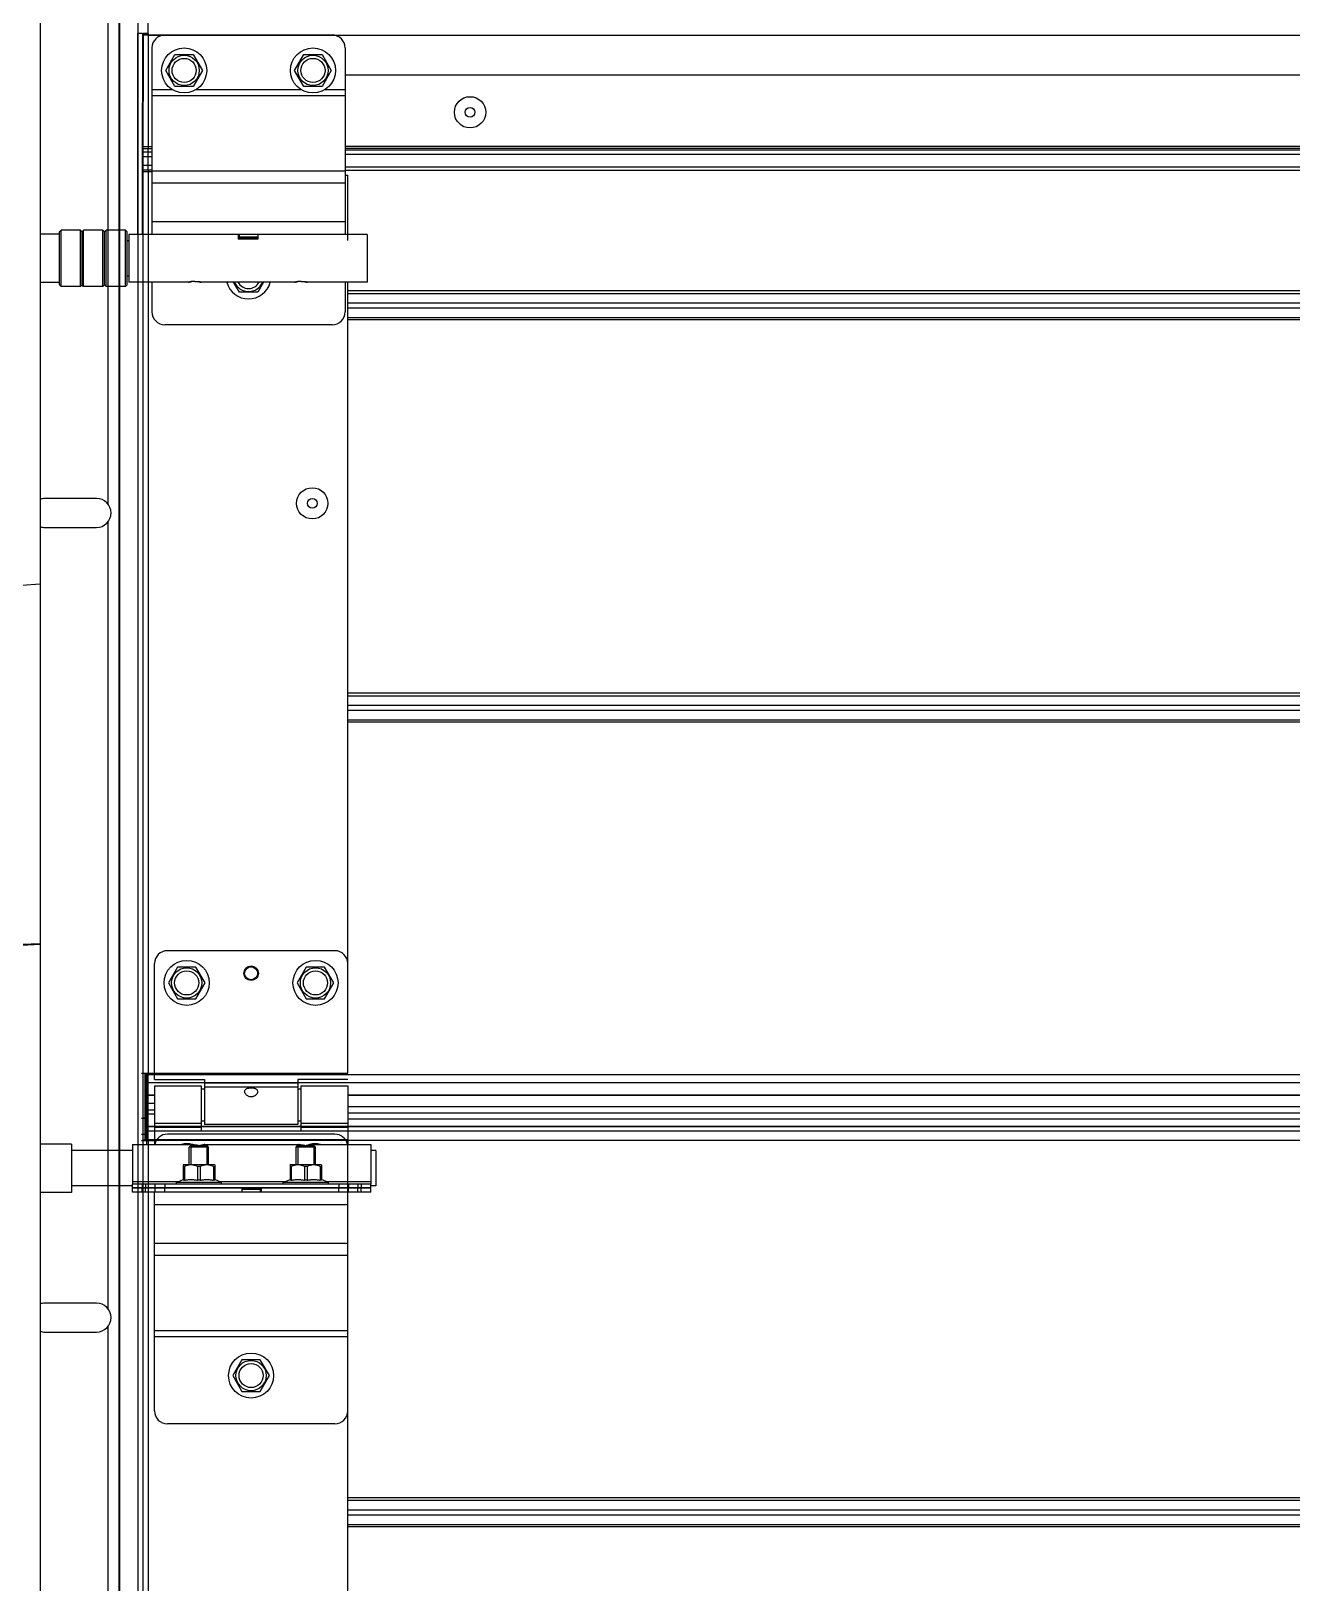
# Model space of a CAD drawing. Header units: millimetres. Extents: x 21899 to 38731, y -5425 to 3612.
# Drawn here: x 31168.9 to 31560.5, y 2386.1 to 2868.3 of the extents above; entities that cross this region are included whole.
import ezdxf

# ---------------------------------------------------------------- set-up
doc = ezdxf.new("R2010")
doc.units = ezdxf.units.MM

msp = doc.modelspace()

# ---------------------------------------------------------------- linework, layer by layer
at = {"color": 7, "linetype": 'Continuous'}
for p, q in [((31171.74, 3064.5), (31171.74, 1144.53)), ((31205.24, 2867.59), (31205.24, 2884.49)), ((31203.45, 2867.59), (31201.95, 2867.59)), ((31201.95, 2867.59), (31201.95, 2805.09)), ((31203.47, 2867.59), (31203.45, 2824.6)), ((31203.74, 2867.59), (31205.24, 2867.59)), ((31203.74, 2803.28), (31203.74, 2867.59)), ((31210.75, 2856.09), (31213.6, 2861.02)), ((31213.6, 2861.02), (31219.3, 2861.02)), ((31219.3, 2861.02), (31222.15, 2856.09)), ((31250.75, 2856.09), (31253.6, 2861.02)), ((31253.6, 2861.02), (31259.3, 2861.02)), ((31259.3, 2861.02), (31262.15, 2856.09)), ((31213.6, 2851.15), (31210.75, 2856.09)), ((31222.15, 2856.09), (31219.3, 2851.15)), ((31253.6, 2851.15), (31250.75, 2856.09)), ((31262.15, 2856.09), (31259.3, 2851.15)), ((32505.01, 2854.59), (31266.45, 2854.59)), ((31219.3, 2851.15), (31213.6, 2851.15)), ((31259.3, 2851.15), (31253.6, 2851.15)), ((31205.24, 2825.09), (31205.24, 2831.79)), ((31206.45, 2824.6), (31203.45, 2824.6)), ((31206.45, 2825.09), (31203.94, 2825.09)), ((31266.45, 2825.09), (31344.93, 2825.09)), ((31266.45, 2823.59), (31267.24, 2823.59)), ((31267.24, 2803.28), (31267.24, 2823.59)), ((31344.93, 2825.09), (34109.19, 2825.09)), ((31178.24, 2806.44), (31177.74, 2805.94)), ((31184.24, 2806.44), (31178.24, 2806.44)), ((31178.24, 2788.94), (31178.24, 2806.44)), ((31184.74, 2805.94), (31184.24, 2806.44)), ((31184.24, 2788.94), (31184.24, 2806.44)), ((31185.24, 2806.44), (31184.74, 2805.94)), ((31191.24, 2806.44), (31185.24, 2806.44)), ((31185.24, 2788.94), (31185.24, 2806.44)), ((31191.74, 2805.94), (31191.24, 2806.44)), ((31191.24, 2788.94), (31191.24, 2806.44)), ((31192.24, 2806.44), (31191.74, 2805.94)), ((31198.24, 2806.44), (31192.24, 2806.44)), ((31192.24, 2788.94), (31192.24, 2806.44)), ((31198.74, 2805.94), (31198.24, 2806.44)), ((31198.24, 2788.94), (31198.24, 2806.44)), ((31177.74, 2805.19), (31171.74, 2805.19)), ((31177.74, 2789.44), (31177.74, 2805.94)), ((31184.74, 2789.44), (31184.74, 2805.94)), ((31191.74, 2789.44), (31191.74, 2805.94)), ((31198.74, 2789.44), (31198.74, 2805.94)), ((31199.25, 2803.19), (31198.74, 2803.19)), ((31239.3, 2803.79), (31233.2, 2803.79)), ((31199.25, 2792.19), (31198.74, 2792.19)), ((31177.74, 2790.19), (31171.74, 2790.19)), ((31178.24, 2788.94), (31177.74, 2789.44)), ((31184.24, 2788.94), (31178.24, 2788.94)), ((31184.74, 2789.44), (31184.24, 2788.94)), ((31185.24, 2788.94), (31184.74, 2789.44)), ((31191.24, 2788.94), (31185.24, 2788.94)), ((31191.74, 2789.44), (31191.24, 2788.94)), ((31192.24, 2788.94), (31191.74, 2789.44)), ((31198.24, 2788.94), (31192.24, 2788.94)), ((31198.74, 2789.44), (31198.24, 2788.94)), ((31233.6, 2787.15), (31231.79, 2790.29)), ((31239.3, 2787.15), (31233.6, 2787.15)), ((31241.11, 2790.29), (31239.3, 2787.15)), ((31189.24, 2723.09), (31173.24, 2723.09)), ((31173.24, 2714.09), (31189.24, 2714.09)), ((31171.74, 2584.71), (31166.08, 2584.56)), ((31171.74, 2584.55), (31166.08, 2584.16)), ((31263.24, 2582.59), (31211.24, 2582.59)), ((31207.24, 2542.59), (31207.24, 2578.59)), ((31214.39, 2577.52), (31211.54, 2572.59)), ((31220.09, 2577.52), (31214.39, 2577.52)), ((31222.94, 2572.59), (31220.09, 2577.52)), ((31254.39, 2577.52), (31251.54, 2572.59)), ((31260.09, 2577.52), (31254.39, 2577.52)), ((31262.94, 2572.59), (31260.09, 2577.52)), ((31211.54, 2572.59), (31214.39, 2567.65)), ((31220.09, 2567.65), (31222.94, 2572.59)), ((31251.54, 2572.59), (31254.39, 2567.65)), ((31260.09, 2567.65), (31262.94, 2572.59)), ((31214.39, 2567.65), (31220.09, 2567.65)), ((31254.39, 2567.65), (31260.09, 2567.65)), ((31203.24, 2544.59), (31207.24, 2544.59)), ((31204.74, 2523.95), (31204.74, 2544.59)), ((31204.74, 2544.59), (31204.74, 2523.95)), ((31205.24, 2523.82), (31205.24, 2544.59)), ((31205.24, 2523.82), (31205.24, 2544.59)), ((31205.24, 2523.59), (31205.24, 2544.59)), ((31207.24, 2542.59), (31222.74, 2542.59)), ((31222.74, 2542.59), (31222.74, 2528.59)), ((31251.74, 2542.59), (31251.74, 2528.59)), ((31267.24, 2542.59), (31251.74, 2542.59)), ((31207.24, 2537.64), (31205.24, 2537.64)), ((31207.24, 2540.59), (31207.24, 2522.39)), ((31207.24, 2540.59), (31221.74, 2540.59)), ((31221.74, 2540.59), (31221.74, 2526.59)), ((31222.74, 2539.59), (31221.74, 2539.59)), ((31252.74, 2539.59), (31251.74, 2539.59)), ((31252.74, 2540.59), (31252.74, 2526.59)), ((31252.74, 2540.59), (31267.24, 2540.59)), ((31267.24, 2540.59), (31267.24, 2522.39)), ((31344.93, 2537.64), (31267.24, 2537.64)), ((32137.24, 2537.64), (31344.93, 2537.64)), ((31207.24, 2533.09), (31205.24, 2533.09)), ((31344.93, 2532.09), (31267.24, 2532.09)), ((32137.24, 2532.09), (31344.93, 2532.09)), ((31203.24, 2530.59), (31204.24, 2530.59)), ((31204.74, 2530.59), (31203.74, 2530.59)), ((31204.74, 2530.59), (31203.74, 2530.59)), ((31344.93, 2528.01), (31205.24, 2528.01)), ((31207.24, 2528.01), (31205.24, 2528.01)), ((31222.74, 2529.59), (31221.74, 2529.59)), ((31252.74, 2528.01), (31221.74, 2528.01)), ((31251.74, 2528.59), (31222.74, 2528.59)), ((31252.74, 2529.59), (31251.74, 2529.59)), ((32137.24, 2528.01), (31344.93, 2528.01)), ((31181.44, 2522.49), (31171.74, 2522.49)), ((31181.44, 2522.49), (31181.44, 2507.49)), ((31203.24, 2525.59), (31204.24, 2525.59)), ((31203.24, 2523.59), (31207.24, 2523.59)), ((31267.24, 2523.82), (31205.24, 2523.82)), ((31267.24, 2523.82), (31205.24, 2523.82)), ((31218.04, 2521.59), (31218.39, 2521.94)), ((31223.68, 2521.94), (31218.39, 2521.94)), ((31221.74, 2526.59), (31252.74, 2526.59)), ((31224.04, 2521.59), (31223.68, 2521.94)), ((31251.24, 2521.59), (31251.59, 2521.94)), ((31256.88, 2521.94), (31251.59, 2521.94)), ((31257.24, 2521.59), (31256.88, 2521.94)), ((31267.24, 2523.82), (31267.24, 2523.59)), ((31267.24, 2523.82), (31267.24, 2523.59)), ((31200.44, 2520.49), (31181.44, 2520.49)), ((31218.04, 2516.09), (31218.04, 2521.59)), ((31224.04, 2521.59), (31218.04, 2521.59)), ((31224.04, 2516.09), (31224.04, 2521.59)), ((31251.24, 2516.09), (31251.24, 2521.59)), ((31257.24, 2521.59), (31251.24, 2521.59)), ((31257.24, 2516.09), (31257.24, 2521.59)), ((31275.94, 2520.49), (31274.44, 2520.49)), ((31275.94, 2520.48), (31275.94, 2509.49)), ((31216.16, 2516.09), (31216.12, 2516.05)), ((31216.13, 2516.06), (31216.13, 2511.27)), ((31216.53, 2515.52), (31216.13, 2515.52)), ((31225.92, 2516.09), (31216.16, 2516.09)), ((31216.53, 2515.52), (31216.53, 2511.27)), ((31220.63, 2515.52), (31220.63, 2511.27)), ((31221.44, 2515.52), (31220.63, 2515.52)), ((31221.44, 2515.52), (31221.44, 2511.27)), ((31225.54, 2515.52), (31225.54, 2511.27)), ((31225.54, 2515.52), (31225.94, 2515.52)), ((31225.92, 2516.09), (31225.95, 2516.05)), ((31225.94, 2516.06), (31225.94, 2511.27)), ((31249.36, 2516.09), (31249.32, 2516.05)), ((31249.33, 2516.06), (31249.33, 2511.27)), ((31249.73, 2515.52), (31249.33, 2515.52)), ((31259.12, 2516.09), (31249.36, 2516.09)), ((31249.73, 2515.52), (31249.73, 2511.27)), ((31253.83, 2515.52), (31253.83, 2511.27)), ((31254.64, 2515.52), (31253.83, 2515.52)), ((31254.64, 2515.52), (31254.64, 2511.27)), ((31258.74, 2515.52), (31258.74, 2511.27)), ((31258.74, 2515.52), (31259.14, 2515.52)), ((31259.12, 2516.09), (31259.15, 2516.05)), ((31259.14, 2516.06), (31259.14, 2511.27)), ((31181.44, 2507.49), (31171.74, 2507.49)), ((31200.44, 2509.49), (31181.44, 2509.49)), ((31200.44, 2507.59), (31200.44, 2510.09)), ((31274.44, 2508.89), (31200.44, 2508.89)), ((31234.39, 2508.79), (31200.44, 2508.79)), ((31207.44, 2508.89), (31207.44, 2510.09)), ((31207.44, 2507.59), (31207.44, 2508.79)), ((31214.04, 2510.59), (31216.13, 2511.51)), ((31214.04, 2510.09), (31214.04, 2510.59)), ((31228.04, 2510.59), (31214.04, 2510.59)), ((31216.53, 2511.27), (31216.13, 2511.27)), ((31218.04, 2508.79), (31218.04, 2508.89)), ((31221.44, 2511.27), (31220.63, 2511.27)), ((31224.04, 2508.79), (31224.04, 2508.89)), ((31225.94, 2511.27), (31225.54, 2511.27)), ((31228.04, 2510.59), (31225.94, 2511.51)), ((31228.04, 2510.09), (31228.04, 2510.59)), ((31234.39, 2508.79), (31234.39, 2508.89)), ((31240.49, 2507.59), (31240.49, 2508.89)), ((31274.44, 2508.79), (31240.49, 2508.79)), ((31247.24, 2510.59), (31249.33, 2511.51)), ((31247.24, 2510.09), (31247.24, 2510.59)), ((31261.24, 2510.59), (31247.24, 2510.59)), ((31249.73, 2511.27), (31249.33, 2511.27)), ((31251.24, 2508.79), (31251.24, 2508.89)), ((31254.64, 2511.27), (31253.83, 2511.27)), ((31257.24, 2508.79), (31257.24, 2508.89)), ((31259.14, 2511.27), (31258.74, 2511.27)), ((31261.24, 2510.59), (31259.14, 2511.51)), ((31261.24, 2510.09), (31261.24, 2510.59)), ((31267.44, 2510.09), (31267.44, 2508.89)), ((31267.44, 2507.59), (31267.44, 2508.79)), ((31274.44, 2507.59), (31274.44, 2510.09)), ((31275.94, 2509.49), (31274.44, 2509.49)), ((31189.24, 2473.09), (31173.24, 2473.09)), ((31173.24, 2464.09), (31189.24, 2464.09)), ((31234.39, 2455.52), (31231.54, 2450.59)), ((31240.09, 2455.52), (31234.39, 2455.52)), ((31242.94, 2450.59), (31240.09, 2455.52)), ((31231.54, 2450.59), (31234.39, 2445.65)), ((31240.09, 2445.65), (31242.94, 2450.59)), ((31234.39, 2445.65), (31240.09, 2445.65))]:
    msp.add_line(p, q, dxfattribs=at)
at = {"color": 9, "linetype": 'Continuous'}
for p, q in [((31196.18, 3064.5), (31196.18, 1144.53)), ((31196.33, 3064.5), (31196.33, 1144.53)), ((31202.06, 3064.5), (31202.06, 1144.53)), ((31192.74, 2959.26), (31192.74, 2721.41)), ((31210.45, 2867.09), (31203.94, 2867.09)), ((31205.24, 2867.09), (31344.93, 2867.09)), ((31344.93, 2867.09), (34109.19, 2867.09)), ((31212.88, 2850.09), (31206.45, 2850.09)), ((31252.88, 2850.09), (31220.01, 2850.09)), ((31266.45, 2850.09), (31260.01, 2850.09)), ((31266.45, 2848.22), (31206.45, 2848.22)), ((31203.94, 2832.5), (31206.45, 2832.5)), ((31203.94, 2831.79), (31206.45, 2831.79)), ((31206.45, 2830.67), (31203.94, 2830.67)), ((31344.93, 2832.5), (31266.45, 2832.5)), ((31344.93, 2831.79), (31266.45, 2831.79)), ((31266.45, 2831.47), (31344.93, 2831.47)), ((34109.19, 2832.5), (31344.93, 2832.5)), ((34109.19, 2831.79), (31344.93, 2831.79)), ((31344.93, 2831.47), (34109.19, 2831.47)), ((31206.45, 2829.26), (31203.94, 2829.26)), ((31206.45, 2826.59), (31203.94, 2826.59)), ((31266.45, 2830.06), (31344.93, 2830.06)), ((31266.45, 2826.19), (31344.93, 2826.19)), ((31344.93, 2830.06), (34109.19, 2830.06)), ((31344.93, 2826.19), (34109.19, 2826.19)), ((31203.45, 2824.6), (31203.45, 2805.09)), ((31205.24, 2823.59), (31205.24, 2815.83)), ((31205.24, 2823.59), (31205.24, 2803.28)), ((31266.45, 2824.81), (31206.45, 2824.81)), ((31266.45, 2821.09), (31206.45, 2821.09)), ((31205.24, 2815.83), (31205.24, 2544.59)), ((31266.45, 2809.09), (31206.45, 2809.09)), ((31239.3, 2804.31), (31233.6, 2804.31)), ((31344.93, 2787.61), (31267.24, 2787.61)), ((34109.19, 2787.61), (31344.93, 2787.61)), ((31267.24, 2786.83), (31344.93, 2786.83)), ((31267.24, 2783.86), (31344.93, 2783.86)), ((31267.24, 2782.31), (31344.93, 2782.31)), ((31344.93, 2786.83), (34109.19, 2786.83)), ((31344.93, 2783.86), (34109.19, 2783.86)), ((31344.93, 2782.31), (34109.19, 2782.31)), ((31267.24, 2779.34), (31344.93, 2779.34)), ((31344.93, 2778.56), (31267.24, 2778.56)), ((31344.93, 2779.34), (34109.19, 2779.34)), ((34109.19, 2778.56), (31344.93, 2778.56)), ((31192.74, 2715.76), (31192.74, 2471.41)), ((31171.74, 2696.44), (31166.08, 2696.05)), ((31344.93, 2662.61), (31267.24, 2662.61)), ((31267.24, 2661.83), (31344.93, 2661.83)), ((34109.19, 2662.61), (31344.93, 2662.61)), ((31344.93, 2661.83), (34109.19, 2661.83)), ((31267.24, 2658.86), (31344.93, 2658.86)), ((31267.24, 2657.31), (31344.93, 2657.31)), ((31344.93, 2658.86), (34109.19, 2658.86)), ((31344.93, 2657.31), (34109.19, 2657.31)), ((31267.24, 2654.34), (31344.93, 2654.34)), ((31344.93, 2653.56), (31267.24, 2653.56)), ((31344.93, 2654.34), (34109.19, 2654.34)), ((34109.19, 2653.56), (31344.93, 2653.56)), ((31344.93, 2544.01), (31205.24, 2544.01)), ((31207.24, 2544.01), (31205.24, 2544.01)), ((31344.93, 2541.58), (31205.24, 2541.58)), ((31222.74, 2541.58), (31205.24, 2541.58)), ((31251.74, 2541.43), (31222.74, 2541.43)), ((32137.24, 2544.01), (31344.93, 2544.01)), ((34109.19, 2541.58), (31344.93, 2541.58)), ((31204.74, 2537.59), (31204.74, 2522.39)), ((31207.24, 2537.73), (31205.24, 2537.73)), ((31251.74, 2540.21), (31222.74, 2540.21)), ((31344.93, 2537.73), (31267.24, 2537.73)), ((32137.24, 2537.73), (31344.93, 2537.73)), ((31207.24, 2535.09), (31205.24, 2535.09)), ((31205.24, 2531.9), (31207.24, 2531.9)), ((31344.93, 2534.09), (31267.24, 2534.09)), ((32137.24, 2534.09), (31344.93, 2534.09)), ((31205.24, 2527.97), (31344.93, 2527.97)), ((31205.24, 2527.97), (31207.24, 2527.97)), ((31207.24, 2528.96), (31221.74, 2528.96)), ((31207.24, 2527.75), (31221.74, 2527.75)), ((31221.74, 2527.97), (31252.74, 2527.97)), ((31252.74, 2528.96), (31267.24, 2528.96)), ((31252.74, 2527.75), (31267.24, 2527.75)), ((31267.24, 2530.3), (31344.93, 2530.3)), ((31344.93, 2530.3), (32137.24, 2530.3)), ((31344.93, 2527.97), (32137.24, 2527.97)), ((31205.24, 2526.59), (31344.93, 2526.59)), ((31205.24, 2526.59), (31207.24, 2526.59)), ((31205.24, 2523.68), (31207.24, 2523.68)), ((31205.24, 2523.59), (31205.24, 2044.59)), ((31221.74, 2526.59), (31252.74, 2526.59)), ((31267.24, 2523.68), (31344.93, 2523.68)), ((31344.93, 2526.59), (32137.24, 2526.59)), ((31344.93, 2523.68), (32137.24, 2523.68)), ((31200.44, 2510.89), (31214.72, 2510.89)), ((31203.44, 2510.09), (31203.44, 2508.89)), ((31203.44, 2507.59), (31203.44, 2508.79)), ((31204.44, 2510.09), (31204.44, 2508.89)), ((31204.44, 2507.59), (31204.44, 2508.79)), ((31210.44, 2510.09), (31210.44, 2508.89)), ((31210.44, 2507.59), (31210.44, 2508.79)), ((31227.35, 2510.89), (31247.92, 2510.89)), ((31240.09, 2508.36), (31234.39, 2508.36)), ((31260.55, 2510.89), (31274.44, 2510.89)), ((31264.44, 2510.09), (31264.44, 2508.89)), ((31264.44, 2507.59), (31264.44, 2508.79)), ((31270.44, 2510.09), (31270.44, 2508.89)), ((31270.44, 2507.59), (31270.44, 2508.79)), ((31271.44, 2510.09), (31271.44, 2508.89)), ((31271.44, 2507.59), (31271.44, 2508.79)), ((31267.24, 2503.59), (31207.24, 2503.59)), ((31267.24, 2491.59), (31207.24, 2491.59)), ((31267.24, 2487.84), (31207.24, 2487.84)), ((31192.74, 2465.76), (31192.74, 2221.41)), ((31267.24, 2464.46), (31207.24, 2464.46)), ((31267.24, 2462.59), (31207.24, 2462.59)), ((31344.93, 2412.61), (31267.24, 2412.61)), ((31267.24, 2411.83), (31344.93, 2411.83)), ((34109.19, 2412.61), (31344.93, 2412.61)), ((31344.93, 2411.83), (34109.19, 2411.83)), ((31267.24, 2408.86), (31344.93, 2408.86)), ((31267.24, 2407.31), (31344.93, 2407.31)), ((31344.93, 2408.86), (34109.19, 2408.86)), ((31344.93, 2407.31), (34109.19, 2407.31)), ((31267.24, 2404.34), (31344.93, 2404.34)), ((31344.93, 2403.56), (31267.24, 2403.56)), ((31344.93, 2404.34), (34109.19, 2404.34)), ((34109.19, 2403.56), (31344.93, 2403.56))]:
    msp.add_line(p, q, dxfattribs=at)
at = {"color": 3, "linetype": 'Continuous'}
for p, q in [((31203.45, 2867.59), (31203.74, 2867.59)), ((31203.74, 2815.83), (31203.74, 2867.59)), ((31205.24, 2867.59), (31203.74, 2867.59)), ((31203.74, 2867.59), (31203.74, 2846.59)), ((31205.24, 2867.59), (31205.24, 2831.79)), ((31262.45, 2867.09), (31210.45, 2867.09)), ((31206.45, 2863.09), (31206.45, 2805.09)), ((31266.45, 2863.09), (31266.45, 2805.09)), ((31203.94, 2846.59), (31203.74, 2846.59)), ((31205.24, 2825.09), (31205.24, 2823.59)), ((31266.45, 2823.59), (31267.24, 2823.59)), ((31267.24, 2815.83), (31267.24, 2823.59)), ((31203.74, 1441.84), (31203.74, 2815.83)), ((31273.25, 2805.09), (31199.25, 2805.09)), ((31199.25, 2805.09), (31199.25, 2790.29)), ((31233.2, 2805.09), (31233.2, 2803.64)), ((31239.3, 2803.64), (31233.2, 2803.64)), ((31233.6, 2803.89), (31233.6, 2805.09)), ((31239.3, 2803.89), (31233.6, 2803.89)), ((31239.3, 2805.09), (31239.3, 2803.64)), ((31273.25, 2805.09), (31273.25, 2790.29)), ((31217.75, 2790.29), (31199.25, 2790.29)), ((31206.45, 2790.29), (31206.45, 2781.09)), ((31250.75, 2790.29), (31221.75, 2790.29)), ((31273.25, 2790.29), (31254.75, 2790.29)), ((31266.45, 2790.29), (31266.45, 2781.09)), ((31267.24, 2544.59), (31267.24, 2790.29)), ((31262.45, 2777.09), (31210.45, 2777.09)), ((31203.74, 2544.59), (31267.24, 2544.59)), ((31203.74, 2544.59), (31267.24, 2544.59)), ((31204.24, 2544.59), (31204.24, 2523.59)), ((31205.24, 2537.59), (31204.24, 2537.59)), ((31200.44, 2522.39), (31200.44, 2510.09)), ((31200.44, 2522.39), (31218.94, 2522.39)), ((31267.24, 2523.59), (31205.24, 2523.59)), ((31267.24, 2523.59), (31205.24, 2523.59)), ((31263.24, 2525.59), (31211.24, 2525.59)), ((31222.94, 2522.39), (31251.94, 2522.39)), ((31255.94, 2522.39), (31274.44, 2522.39)), ((31267.24, 2044.59), (31267.24, 2523.59)), ((31274.44, 2522.39), (31274.44, 2510.09)), ((31274.44, 2510.09), (31200.44, 2510.09)), ((31207.14, 2507.59), (31200.44, 2507.59)), ((31207.24, 2439.59), (31207.24, 2507.59)), ((31274.44, 2507.59), (31207.24, 2507.59)), ((31234.39, 2508.79), (31234.39, 2507.59)), ((31240.09, 2508.79), (31234.39, 2508.79)), ((31240.09, 2508.79), (31240.09, 2507.59)), ((31267.24, 2439.59), (31267.24, 2507.59)), ((31263.24, 2435.59), (31211.24, 2435.59))]:
    msp.add_line(p, q, dxfattribs=at)
at = {"color": 2, "linetype": 'Continuous'}
for p, q in [((31218.54, 2521.94), (31218.54, 2516.09)), ((31223.54, 2521.94), (31223.54, 2516.09)), ((31251.74, 2521.94), (31251.74, 2516.09)), ((31256.74, 2521.94), (31256.74, 2516.09)), ((31218.54, 2508.89), (31218.54, 2508.79)), ((31223.54, 2508.89), (31223.54, 2508.79)), ((31251.74, 2508.89), (31251.74, 2508.79)), ((31256.74, 2508.89), (31256.74, 2508.79))]:
    msp.add_line(p, q, dxfattribs=at)
at = {"color": 7, "linetype": 'Continuous'}
for centre, radius in [((31216.45, 2856.09), 7), ((31216.45, 2856.09), 3.75), ((31256.45, 2856.09), 7), ((31256.45, 2856.09), 3.75), ((31305.24, 2843.09), 4.85), ((31305.24, 2843.09), 1.5), ((31256.24, 2721.59), 4.85), ((31256.24, 2721.59), 1.5), ((31217.24, 2572.59), 7), ((31217.24, 2572.59), 3.75), ((31237.24, 2575.59), 2), ((31257.24, 2572.59), 7), ((31257.24, 2572.59), 3.75), ((31237.24, 2450.59), 7), ((31237.24, 2450.59), 3.75)]:
    msp.add_circle(centre, radius, dxfattribs=at)
at = {"color": 9, "linetype": 'Continuous'}
for centre in [(31216.45, 2856.09), (31256.45, 2856.09), (31217.24, 2572.59), (31257.24, 2572.59), (31237.24, 2450.59)]:
    msp.add_circle(centre, 4.7, dxfattribs=at)
at = {"color": 3, "linetype": 'Continuous'}
msp.add_circle((31237.24, 2575.59), 2.25, dxfattribs=at)
for centre, start, end in [((31210.45, 2863.09), 90, 180), ((31262.45, 2863.09), 0, 90), ((31210.45, 2781.09), 180, 270), ((31262.45, 2781.09), 270, 0), ((31211.24, 2521.59), 90, 168.4498), ((31263.24, 2521.59), 11.5502, 90), ((31211.24, 2439.59), 180, 270), ((31263.24, 2439.59), 270, 0)]:
    msp.add_arc(centre, 4, start, end, dxfattribs=at)
at = {"color": 7, "linetype": 'Continuous'}
for centre, radius, start, end in [((31236.45, 2792.09), 7, 194.9402, 345.0598), ((31236.45, 2792.09), 3.75, 208.7382, 331.2618), ((31173.24, 2718.59), 4.5, 90, 109.5506), ((31189.24, 2718.59), 4.5, 270, 90), ((31173.24, 2718.59), 4.5, 250.4494, 270), ((31211.24, 2578.59), 4, 90, 180), ((31263.24, 2578.59), 4, 0, 90), ((31217.24, 2515.59), 7, 75.9631, 102.9948), ((31257.24, 2515.59), 7, 77.0052, 109.3732), ((31173.24, 2468.59), 4.5, 90, 109.5506), ((31189.24, 2468.59), 4.5, 270, 90), ((31173.24, 2468.59), 4.5, 250.4494, 270)]:
    msp.add_arc(centre, radius, start, end, dxfattribs=at)
at = {"color": 9, "linetype": 'Continuous'}
msp.add_arc((31236.45, 2792.09), 4.7, 202.5526, 337.4474, dxfattribs=at)
at = {"color": 3, "linetype": 'Continuous'}
for points, start_tangent, end_tangent in [([(31218.98, 2790.52), (31218.82, 2790.5), (31218.61, 2790.47), (31218.42, 2790.44), (31218.25, 2790.41), (31218.1, 2790.37), (31217.97, 2790.34), (31217.88, 2790.32), (31217.76, 2790.29), (31217.88, 2790.32), (31217.97, 2790.34), (31218.1, 2790.37), (31218.25, 2790.41), (31218.42, 2790.44), (31218.61, 2790.47), (31218.82, 2790.5)], (-0.994276, -0.106842), (0.991806, 0.127754)), ([(31217.88, 2790.32), (31217.76, 2790.29), (31217.88, 2790.32), (31217.91, 2790.33)], (-0.968529, -0.248901), (0.970087, 0.242758)), ([(31217.85, 2790.31), (31217.76, 2790.29)], (-0.967848, -0.251535), (-0.258533, 0.966003)), ([(31217.85, 2790.31), (31217.76, 2790.29)], (-0.967848, -0.251535), (-0.258533, 0.966003)), ([(31217.88, 2790.32), (31217.85, 2790.31)], (-0.968529, -0.248901), (-0.967848, -0.251535)), ([(31218.42, 2790.44), (31218.25, 2790.41), (31218.1, 2790.37)], (-0.9836, -0.180361), (-0.975434, -0.220291)), ([(31218.63, 2790.47), (31218.82, 2790.5)], (0.988177, 0.153317), (0.991806, 0.127754)), ([(31219.27, 2790.55), (31218.98, 2790.52)], (-0.997809, -0.066161), (-0.994276, -0.106842)), ([(31219.75, 2790.56), (31219.27, 2790.55)], (-1, 0.000114), (-0.997809, -0.066161)), ([(31219.75, 2790.56), (31220.22, 2790.55)], (1, 0.000125), (0.997809, -0.06616)), ([(31220.22, 2790.55), (31220.53, 2790.52)], (0.997809, -0.06616), (0.994049, -0.108934)), ([(31220.53, 2790.52), (31220.67, 2790.5)], (0.994049, -0.108934), (0.991814, -0.127691)), ([(31220.67, 2790.5), (31220.88, 2790.47), (31221.07, 2790.44), (31221.24, 2790.41), (31221.39, 2790.37), (31221.52, 2790.34), (31221.62, 2790.32), (31221.75, 2790.29), (31221.62, 2790.32), (31221.52, 2790.34), (31221.39, 2790.37), (31221.24, 2790.41), (31221.07, 2790.44), (31220.88, 2790.47)], (0.991814, -0.127691), (-0.987855, 0.155378)), ([(31221.07, 2790.44), (31221.24, 2790.41), (31221.39, 2790.37)], (0.983603, -0.180346), (0.975441, -0.220261)), ([(31221.62, 2790.32), (31221.66, 2790.31)], (0.968495, -0.249032), (0.967488, -0.252916)), ([(31221.66, 2790.31), (31221.75, 2790.29), (31221.73, 2790.29)], (0.967488, -0.252916), (-0.966761, 0.25568)), ([(31221.66, 2790.31), (31221.75, 2790.29)], (0.967488, -0.252916), (0.269211, 0.963081)), ([(31221.75, 2790.29), (31221.73, 2790.29)], (0.269295, 0.963058), (-0.966761, 0.25568)), ([(31251.98, 2790.52), (31251.82, 2790.5), (31251.61, 2790.47), (31251.42, 2790.44), (31251.25, 2790.41), (31251.1, 2790.37), (31250.97, 2790.34), (31250.88, 2790.32), (31250.76, 2790.29), (31250.88, 2790.32), (31250.97, 2790.34), (31251.1, 2790.37), (31251.25, 2790.41), (31251.42, 2790.44), (31251.61, 2790.47), (31251.82, 2790.5)], (-0.994276, -0.106842), (0.991806, 0.127754)), ([(31250.88, 2790.32), (31250.76, 2790.29), (31250.88, 2790.32), (31250.91, 2790.33)], (-0.968529, -0.248901), (0.970087, 0.242758)), ([(31250.85, 2790.31), (31250.76, 2790.29)], (-0.967848, -0.251535), (-0.258533, 0.966003)), ([(31250.85, 2790.31), (31250.76, 2790.29)], (-0.967848, -0.251535), (-0.258533, 0.966003)), ([(31250.88, 2790.32), (31250.85, 2790.31)], (-0.968529, -0.248901), (-0.967848, -0.251535)), ([(31251.42, 2790.44), (31251.25, 2790.41), (31251.1, 2790.37)], (-0.9836, -0.180361), (-0.975434, -0.220291)), ([(31251.63, 2790.47), (31251.82, 2790.5)], (0.988177, 0.153317), (0.991806, 0.127754)), ([(31252.27, 2790.55), (31251.98, 2790.52)], (-0.997809, -0.066161), (-0.994276, -0.106842)), ([(31252.75, 2790.56), (31252.27, 2790.55)], (-1, 0.000114), (-0.997809, -0.066161)), ([(31252.75, 2790.56), (31253.22, 2790.55)], (1, 0.000125), (0.997809, -0.06616)), ([(31253.22, 2790.55), (31253.53, 2790.52)], (0.997809, -0.06616), (0.994049, -0.108934)), ([(31253.53, 2790.52), (31253.67, 2790.5)], (0.994049, -0.108934), (0.991814, -0.127691)), ([(31253.67, 2790.5), (31253.88, 2790.47), (31254.07, 2790.44), (31254.24, 2790.41), (31254.39, 2790.37), (31254.52, 2790.34), (31254.62, 2790.32), (31254.75, 2790.29), (31254.62, 2790.32), (31254.52, 2790.34), (31254.39, 2790.37), (31254.24, 2790.41), (31254.07, 2790.44), (31253.88, 2790.47)], (0.991814, -0.127691), (-0.987855, 0.155378)), ([(31254.07, 2790.44), (31254.24, 2790.41), (31254.39, 2790.37)], (0.983603, -0.180346), (0.975441, -0.220261)), ([(31254.62, 2790.32), (31254.66, 2790.31)], (0.968495, -0.249032), (0.967488, -0.252916)), ([(31254.66, 2790.31), (31254.75, 2790.29), (31254.73, 2790.29)], (0.967488, -0.252916), (-0.966761, 0.25568)), ([(31254.66, 2790.31), (31254.75, 2790.29)], (0.967488, -0.252916), (0.269211, 0.963081)), ([(31254.75, 2790.29), (31254.73, 2790.29)], (0.269295, 0.963058), (-0.966761, 0.25568)), ([(31204.67, 2523.61), (31204.18, 2523.68), (31203.85, 2523.8), (31203.74, 2523.95)], (-0.99525, 0.097347), (0, 1)), ([(31204.67, 2523.61), (31204.18, 2523.68), (31203.85, 2523.8), (31203.74, 2523.95)], (-0.99525, 0.097347), (0, 1)), ([(31204.74, 2523.6), (31204.67, 2523.61)], (-0.996579, 0.082649), (-0.99525, 0.097347)), ([(31204.74, 2523.6), (31204.67, 2523.61)], (-0.996579, 0.082649), (-0.99525, 0.097347)), ([(31205.24, 2523.59), (31204.74, 2523.6)], (-1, 0), (-0.996579, 0.082649)), ([(31205.24, 2523.59), (31204.74, 2523.6)], (-1, 0), (-0.996579, 0.082649)), ([(31218.94, 2522.39), (31218.95, 2522.38)], (-0.269295, -0.963058), (0.966761, -0.25568)), ([(31219.02, 2522.36), (31218.94, 2522.39)], (-0.967488, 0.252916), (-0.269211, -0.963081)), ([(31220.01, 2522.17), (31219.8, 2522.2), (31219.61, 2522.23), (31219.44, 2522.27), (31219.29, 2522.3), (31219.16, 2522.33), (31219.07, 2522.35), (31218.94, 2522.39), (31219.07, 2522.35), (31219.16, 2522.33), (31219.29, 2522.3), (31219.44, 2522.27), (31219.61, 2522.23), (31219.8, 2522.2)], (-0.991814, 0.127691), (0.987855, -0.155378)), ([(31219.61, 2522.23), (31219.44, 2522.27), (31219.29, 2522.3), (31219.16, 2522.33), (31219.07, 2522.35), (31218.94, 2522.39), (31219.07, 2522.35), (31219.16, 2522.33), (31219.29, 2522.3), (31219.44, 2522.27), (31219.61, 2522.23), (31219.8, 2522.2)], (-0.983603, 0.180346), (0.987855, -0.155378)), ([(31219.61, 2522.23), (31219.44, 2522.27), (31219.29, 2522.3), (31219.16, 2522.33), (31219.07, 2522.35), (31218.94, 2522.39), (31219.07, 2522.35), (31219.16, 2522.33), (31219.29, 2522.3)], (-0.983603, 0.180346), (0.975429, -0.220316)), ([(31219.07, 2522.35), (31219.02, 2522.36)], (-0.968495, 0.249032), (-0.967488, 0.252916)), ([(31220.15, 2522.15), (31220.01, 2522.17)], (-0.994049, 0.108934), (-0.991814, 0.127691)), ([(31220.46, 2522.13), (31220.15, 2522.15)], (-0.997809, 0.06616), (-0.994049, 0.108934)), ([(31220.94, 2522.11), (31220.46, 2522.13)], (-1, -0.000125), (-0.997809, 0.06616)), ([(31220.94, 2522.11), (31221.41, 2522.13)], (1, -0.000114), (0.997809, 0.066161)), ([(31221.41, 2522.13), (31221.71, 2522.15)], (0.997809, 0.066161), (0.994276, 0.106842)), ([(31221.71, 2522.15), (31221.86, 2522.17), (31222.07, 2522.2), (31222.26, 2522.23), (31222.43, 2522.27), (31222.58, 2522.3), (31222.71, 2522.33), (31222.81, 2522.35), (31222.92, 2522.38), (31222.81, 2522.35), (31222.71, 2522.33), (31222.58, 2522.3), (31222.43, 2522.27), (31222.26, 2522.23), (31222.07, 2522.2), (31221.86, 2522.17)], (0.994276, 0.106842), (-0.991806, -0.127754)), ([(31222.06, 2522.2), (31221.86, 2522.17)], (-0.988177, -0.153317), (-0.991806, -0.127754)), ([(31222.81, 2522.35), (31222.92, 2522.38), (31222.81, 2522.35), (31222.77, 2522.34)], (0.968529, 0.248901), (-0.970087, -0.242758)), ([(31222.81, 2522.35), (31222.84, 2522.36)], (0.968529, 0.248901), (0.967848, 0.251535)), ([(31222.84, 2522.36), (31222.92, 2522.38)], (0.967848, 0.251535), (0.258533, -0.966003)), ([(31251.94, 2522.39), (31251.95, 2522.38)], (-0.269295, -0.963058), (0.966761, -0.25568)), ([(31252.02, 2522.36), (31251.94, 2522.39)], (-0.967488, 0.252916), (-0.269211, -0.963081)), ([(31253.01, 2522.17), (31252.8, 2522.2), (31252.61, 2522.23), (31252.44, 2522.27), (31252.29, 2522.3), (31252.16, 2522.33), (31252.07, 2522.35), (31251.94, 2522.39), (31252.07, 2522.35), (31252.16, 2522.33), (31252.29, 2522.3), (31252.44, 2522.27), (31252.61, 2522.23), (31252.8, 2522.2)], (-0.991814, 0.127691), (0.987855, -0.155378)), ([(31252.61, 2522.23), (31252.44, 2522.27), (31252.29, 2522.3), (31252.16, 2522.33), (31252.07, 2522.35), (31251.94, 2522.39), (31252.07, 2522.35), (31252.16, 2522.33), (31252.29, 2522.3), (31252.44, 2522.27), (31252.61, 2522.23), (31252.8, 2522.2)], (-0.983603, 0.180346), (0.987855, -0.155378)), ([(31252.61, 2522.23), (31252.44, 2522.27), (31252.29, 2522.3), (31252.16, 2522.33), (31252.07, 2522.35), (31251.94, 2522.39), (31252.07, 2522.35), (31252.16, 2522.33), (31252.29, 2522.3)], (-0.983603, 0.180346), (0.975429, -0.220316)), ([(31252.07, 2522.35), (31252.02, 2522.36)], (-0.968495, 0.249032), (-0.967488, 0.252916)), ([(31253.15, 2522.15), (31253.01, 2522.17)], (-0.994049, 0.108934), (-0.991814, 0.127691)), ([(31253.46, 2522.13), (31253.15, 2522.15)], (-0.997809, 0.06616), (-0.994049, 0.108934)), ([(31253.94, 2522.11), (31253.46, 2522.13)], (-1, -0.000125), (-0.997809, 0.06616)), ([(31253.94, 2522.11), (31254.41, 2522.13)], (1, -0.000114), (0.997809, 0.066161)), ([(31254.41, 2522.13), (31254.71, 2522.15)], (0.997809, 0.066161), (0.994276, 0.106842)), ([(31254.71, 2522.15), (31254.86, 2522.17), (31255.07, 2522.2), (31255.26, 2522.23), (31255.43, 2522.27), (31255.58, 2522.3), (31255.71, 2522.33), (31255.81, 2522.35), (31255.92, 2522.38), (31255.81, 2522.35), (31255.71, 2522.33), (31255.58, 2522.3), (31255.43, 2522.27), (31255.26, 2522.23), (31255.07, 2522.2), (31254.86, 2522.17)], (0.994276, 0.106842), (-0.991806, -0.127754)), ([(31255.06, 2522.2), (31254.86, 2522.17)], (-0.988177, -0.153317), (-0.991806, -0.127754)), ([(31255.81, 2522.35), (31255.92, 2522.38), (31255.81, 2522.35), (31255.77, 2522.34)], (0.968529, 0.248901), (-0.970087, -0.242758)), ([(31255.81, 2522.35), (31255.84, 2522.36)], (0.968529, 0.248901), (0.967848, 0.251535)), ([(31255.84, 2522.36), (31255.92, 2522.38)], (0.967848, 0.251535), (0.258533, -0.966003))]:
    msp.add_spline(points, degree=3, dxfattribs=dict(at, start_tangent=start_tangent, end_tangent=end_tangent))
at = {"color": 7, "linetype": 'Continuous'}
for points, start_tangent, end_tangent in [([(31205.24, 2537.87), (31204.99, 2537.89), (31204.81, 2537.96), (31204.74, 2538.06)], (-1, 0), (0, 1)), ([(31205.24, 2537.87), (31204.99, 2537.89), (31204.81, 2537.96), (31204.74, 2538.06)], (-1, 0), (0, 1)), ([(31235.24, 2538.83), (31235.3, 2539.17), (31235.49, 2539.46), (31235.78, 2539.69), (31236.13, 2539.84), (31236.5, 2539.93), (31236.88, 2539.99), (31237.3, 2540), (31237.71, 2539.97), (31238.1, 2539.91), (31238.45, 2539.8), (31238.75, 2539.65), (31239, 2539.44), (31239.17, 2539.17), (31239.24, 2538.83)], (0, 1), (0, -1)), ([(31235.33, 2538.38), (31235.3, 2538.47), (31235.24, 2538.83)], (-0.374906, 0.927063), (0, 1)), ([(31239.14, 2538.37), (31239, 2538.12), (31238.73, 2537.78), (31238.39, 2537.51), (31238.02, 2537.32), (31237.63, 2537.21), (31237.2, 2537.17), (31236.77, 2537.22), (31236.37, 2537.36), (31236.01, 2537.56), (31235.7, 2537.82), (31235.46, 2538.13), (31235.33, 2538.38)], (-0.381296, -0.924453), (-0.374906, 0.927063)), ([(31239.24, 2538.83), (31239.18, 2538.48), (31239.14, 2538.37)], (0, -1), (-0.381296, -0.924453)), ([(31204.74, 2523.95), (31204.8, 2523.89), (31204.99, 2523.84), (31205.24, 2523.82)], (0, -1), (1, 0)), ([(31204.74, 2523.95), (31204.8, 2523.89), (31204.99, 2523.84), (31205.24, 2523.82)], (0, -1), (1, 0)), ([(31220.63, 2515.52), (31220.15, 2515.73), (31219.69, 2515.89), (31219.24, 2516), (31218.8, 2516.05), (31218.36, 2516.05), (31217.92, 2516), (31217.47, 2515.89), (31217.01, 2515.73), (31216.53, 2515.52)], (-0.893808, 0.44845), (-0.893808, -0.44845)), ([(31225.54, 2515.52), (31225.06, 2515.73), (31224.6, 2515.89), (31224.15, 2516), (31223.71, 2516.05), (31223.27, 2516.05), (31222.83, 2516), (31222.38, 2515.89), (31221.92, 2515.73), (31221.44, 2515.52)], (-0.893808, 0.44845), (-0.893808, -0.44845)), ([(31253.83, 2515.52), (31253.35, 2515.73), (31252.89, 2515.89), (31252.44, 2516), (31252, 2516.05), (31251.56, 2516.05), (31251.12, 2516), (31250.67, 2515.89), (31250.21, 2515.73), (31249.73, 2515.52)], (-0.893808, 0.44845), (-0.893808, -0.44845)), ([(31258.74, 2515.52), (31258.26, 2515.73), (31257.8, 2515.89), (31257.35, 2516), (31256.91, 2516.05), (31256.47, 2516.05), (31256.03, 2516), (31255.58, 2515.89), (31255.12, 2515.73), (31254.64, 2515.52)], (-0.893808, 0.44845), (-0.893808, -0.44845)), ([(31216.53, 2511.27), (31217.05, 2511.37), (31217.56, 2511.44), (31218.07, 2511.49), (31218.58, 2511.51), (31219.09, 2511.49), (31219.6, 2511.44), (31220.11, 2511.37), (31220.63, 2511.27)], (0.9765, 0.215516), (0.9765, -0.215516)), ([(31221.44, 2511.27), (31221.96, 2511.37), (31222.47, 2511.44), (31222.98, 2511.49), (31223.49, 2511.51), (31224, 2511.49), (31224.51, 2511.44), (31225.02, 2511.37), (31225.54, 2511.27)], (0.9765, 0.215516), (0.9765, -0.215516)), ([(31249.73, 2511.27), (31250.25, 2511.37), (31250.76, 2511.44), (31251.27, 2511.49), (31251.78, 2511.51), (31252.29, 2511.49), (31252.8, 2511.44), (31253.31, 2511.37), (31253.83, 2511.27)], (0.9765, 0.215516), (0.9765, -0.215516)), ([(31254.64, 2511.27), (31255.16, 2511.37), (31255.67, 2511.44), (31256.18, 2511.49), (31256.69, 2511.51), (31257.2, 2511.49), (31257.71, 2511.44), (31258.22, 2511.37), (31258.74, 2511.27)], (0.9765, 0.215516), (0.9765, -0.215516))]:
    msp.add_spline(points, degree=3, dxfattribs=dict(at, start_tangent=start_tangent, end_tangent=end_tangent))

doc.saveas('drawing.dxf')
